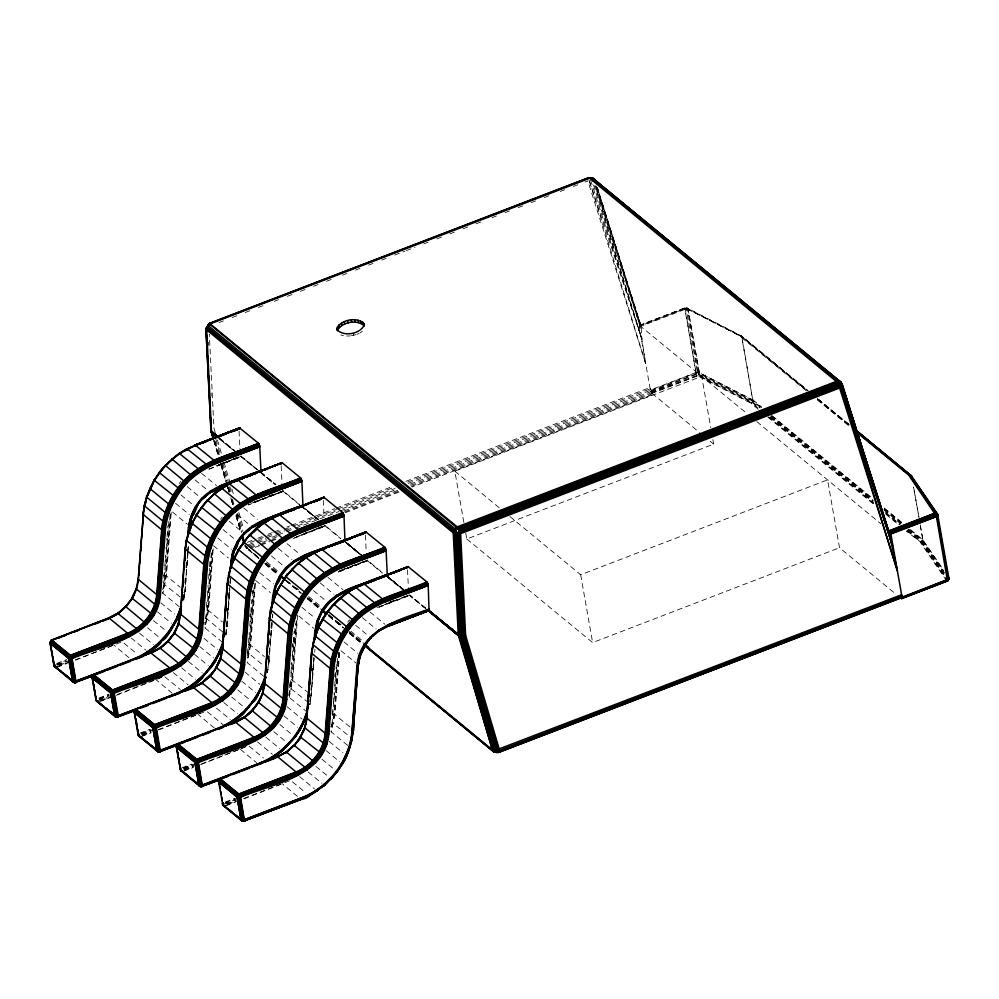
<?xml version="1.0" encoding="UTF-8"?>
<svg xmlns="http://www.w3.org/2000/svg" width="999" height="999" viewBox="0 0 999 999"><rect width="100%" height="100%" fill="white"/><g stroke="black" fill="none" stroke-linecap="round" stroke-linejoin="round"><path stroke-width="0.75" stroke-dasharray="5 3.75" d="M589.148 180.307L641.857 339.123L594.992 185.727L640.846 328.733L596.103 185.976L641.008 326.623L597.365 187.849L641.271 326.548L641.857 339.123L645.704 363.711L587.849 180.869L584.939 181.98M639.148 326.311L639.472 325.337L685.014 307.842L687.986 308.741L699.288 372.377L698.95 374.388L697.539 375.861L651.997 393.356L650.337 389.947L639.148 326.311L684.69 308.816L688.174 309.315L741.845 336.863L806.917 390.422M164.36 572.127L163.149 582.317M164.835 565.946L165.647 555.144M166.121 548.963L166.945 538.149M167.058 536.6L167.869 525.799M168.931 521.266L163.649 583.903L182.417 598.776M170.042 515.247L165.484 575.474L162.4 591.308M170.704 513.911L166.034 575.686L162.55 593.019L181.281 608.391M171.229 512.624L166.433 575.936L162.949 593.306M184.84 582.979L185.427 575.262M186.014 567.544L186.476 561.363M187.575 553.97L185.052 591.583L183.541 592.37M187.687 552.422L188.162 546.241M184.915 591.845L187.962 551.698M188.074 550.149L188.312 547.052M185.052 591.583L188.049 551.148M188.212 549.887L188.399 546.515M206.83 602.16L206.244 609.877L208.541 610.614L222.29 621.927M207.293 595.978L208.117 585.177M208.579 578.995L209.403 568.181M209.515 566.645L210.102 558.916M211.276 552.834L206.955 609.977L204.633 622.852M211.925 552.996L207.592 610.139L204.882 624.537M212.7 550.124L208.142 610.352L204.658 627.697L223.389 643.056M213.224 548.838L208.541 610.614L205.057 627.971M226.486 623.826L226.249 626.91L227.11 625.973L223.439 622.864M227.31 613.011L227.66 608.379M228.471 597.577L229.183 588.311M226.723 626.735L227.185 620.566M227.31 619.018L228.122 608.204M228.247 606.668L229.882 585.039M229.995 583.503L230.344 578.871M227.934 611.8L225.674 634.39M228.047 610.252L229.683 588.636M230.157 582.454L230.382 579.37M227.035 626.51L228.396 608.99M228.571 607.717L229.92 588.911M230.307 583.266L230.856 576.56M249.75 616.72L249.975 613.636M248.476 643.006L249.288 632.192M249.762 626.023L250.699 613.661M250.811 612.112L251.748 599.762M252.223 593.581L252.447 590.496M253.159 590.596L249.063 644.642L247.115 656.093M254.046 587.662L249.713 644.805L247.377 657.767M254.932 583.254L250.25 645.017L247.153 660.913M255.344 583.503L250.662 645.279L247.178 662.637L265.509 677.722M268.481 660.039L269.068 652.322M269.767 643.056L270.354 635.327M270.941 627.609L271.291 622.976M268.369 661.588L271.765 622.802M272.265 617.12L272.502 614.035M268.831 661.4L272.302 619.48M272.427 617.931L272.739 614.31M272.09 623.851L268.481 666.683M272.552 617.682L272.789 614.585M292.207 646.765L292.445 643.668M290.934 673.039L291.758 662.225M292.22 656.056L293.157 643.693M293.281 642.157L294.093 631.343M308.753 702.772L289.985 687.899L295.392 623.713M296.266 620.791L291.82 679.47L288.349 696.74L306.468 711.45M296.815 621.003L292.37 679.695L288.886 697.027M297.69 615.084L292.769 679.944L289.285 697.302M310.951 690.072L311.301 685.439M312.237 673.089L312.587 668.456M311.763 685.264L310.951 696.078L311.8 685.764M312.237 679.083L313.049 668.281M313.174 666.733L313.873 657.467M311.925 684.228L312.862 671.865M312.974 670.329L313.911 657.966M311.263 695.841L314.148 658.241M314.673 652.347L314.91 649.25M334.677 676.798L334.915 673.701M332.929 709.253L332.192 716.72M333.404 703.071L334.215 692.27M334.69 686.088L336.326 664.46M337.5 658.391L332.105 722.564L352.01 738.386M338.624 652.372L333.941 714.148L330.844 729.969M339.161 652.584L334.478 714.36L330.994 731.693L349.725 747.065M339.56 652.834L334.89 714.61L331.393 731.967M806.468 390.959L739.06 335.464L685.014 307.842L695.878 372.452L697.202 375.512L751.023 403.296L752.447 401.823L752.784 399.812L698.089 372.103L650.337 389.947M183.167 599.275L184.141 592.245M183.629 599.163L184.603 592.07M184.565 592.482L183.429 600.586M183.729 600.436L185.002 591.308M225.849 635.102L227.11 625.973M225.974 634.889L227.173 626.248M247.764 648.813L247.178 653.071L249.45 653.958L263.199 665.284M267.982 667.607L268.993 660.364L269.143 661.176M267.208 672.627L269.231 660.639M289.285 687.737L290.472 679.22M309.702 701.872L310.277 697.652M311.101 695.029L309.765 704.595L309.902 703.721M310.065 704.432L311.338 695.304M650.711 391.283L696.253 373.788L684.715 308.341L686.226 309.053L697.352 372.115L698.563 375L752.06 402.422L759.402 408.454M920.241 524.8L922.939 539.885L921.415 542.732L906.305 531.118M761.488 407.555L752.821 400.462L741.92 336.913L740.734 335.389L739.06 335.464L740.908 335.502L808.316 390.996M267.32 672.439L268.019 669.318M330.969 726.86L331.718 724M258.941 558.116L248.114 549.2L248.938 546.116L256.206 543.331M650.986 391.945L696.54 374.438L697.352 372.115L698.95 374.388L752.447 401.823L759.839 407.879M639.173 325.836L686.713 307.804L684.814 308.004L686.226 309.053L686.713 307.804L741.383 335.851L807.579 390.347M686.226 309.053L687.237 307.954L698.089 372.103L752.821 400.462L741.67 336.75L740.734 335.389M268.082 669.555L267.195 670.017M696.59 372.24L650.486 390.609M696.253 373.788L697.352 372.115M179.283 483.429L180.956 481.206M220.567 519.205L222.24 516.982M347.739 622.102L349.413 619.88L349.862 620.329M687.674 308.279L686.975 309.041L687.986 308.741L699.325 373.027M360.102 332.867L362.412 331.231M357.167 334.253L359.128 333.329M162.612 676.635L115.934 695.054M158.054 729.72L200.662 713.149M224.763 726.123L206.431 711.038L158.379 730.069M241.421 748.438L248.189 745.366L263.436 757.966M200.499 764.735L248.539 745.704M208.941 469.13L239.922 457.03L215.772 466.171L238.274 457.292M294.568 537.924L325.562 525.824L340.647 538.261M408.254 595.554L377.385 607.804L408.566 595.879M253.559 502.372L283.204 490.859L299.675 504.532M301.323 534.84L325.324 525.524L313.936 529.782M339.235 571.203L366.133 560.889L339.235 571.216L366.021 560.739L361.738 562.325M384.128 604.732L408.129 595.404L399.588 598.576M219.118 322.552L223.464 320.879M232.18 317.532L239.435 314.735M245.242 312.512L252.497 309.715M258.304 307.492L265.572 304.695M274.275 301.348L278.634 299.675M287.35 296.328L294.605 293.544M300.412 291.308L307.667 288.524M313.474 286.288L320.729 283.504M326.536 281.268L333.803 278.484M342.507 275.137L346.865 273.464M355.569 270.117L359.927 268.444M368.643 265.097L372.989 263.424M381.705 260.077L386.064 258.404M394.767 255.057L404.932 251.149M406.381 250.587L415.097 247.24M423.801 243.893L428.159 242.22M436.875 238.873L444.13 236.089M449.937 233.853L454.295 232.18M462.999 228.833L470.254 226.049M476.061 223.813L483.329 221.029M492.032 217.682L496.391 216.009M505.094 212.662L509.453 210.989M518.169 207.642L525.424 204.857M531.231 202.622L535.589 200.949M544.293 197.602L551.548 194.805M560.264 191.458L564.622 189.785M573.326 186.438L577.684 184.765M208.978 469.168L240.11 457.205M639.273 325.512L685.264 307.842M639.21 326.898L685.476 309.178M283.641 491.333L248.252 504.92L283.454 491.158L250.786 503.533M251.973 540.471L247.615 542.145L247.927 543.444L274.063 533.404M257.792 538.236L262.138 536.563M267.957 534.328L272.315 532.654M273.763 532.092L281.019 529.308M286.838 527.072L289.735 525.961M291.184 525.399L334.752 508.666M336.213 508.104L392.857 486.338M405.919 481.318L649.912 387.562L653.234 394.38L412.15 487.012M275.512 532.842L282.779 530.057M284.228 529.495L291.496 526.71M292.944 526.148L336.513 509.403M337.962 508.853L394.605 487.087M407.679 482.067L650.212 388.873M248.376 544.805L255.632 542.02M257.093 541.458L265.796 538.111M267.257 537.549L274.513 534.765M275.961 534.203L284.678 530.856M286.139 530.294L291.945 528.059M297.752 525.836L336.963 510.764M342.769 508.528L395.055 488.436M408.129 483.416L650.661 390.222M257.655 542.769L266.371 539.423M272.178 537.187L276.536 535.514M277.984 534.952L285.252 532.167M286.701 531.605L293.968 528.821M295.417 528.259L338.986 511.513M340.434 510.964L397.078 489.198M410.152 484.178L651.236 391.546M651.311 392.532L698.563 375L696.54 374.438M249.588 547.302L256.855 544.505M262.662 542.282L267.02 540.609M272.827 538.374L277.185 536.7M343.993 511.026L397.727 490.384M410.789 485.352L651.872 392.719M651.66 393.019L698.089 375.499L751.573 402.934L757.654 407.929M250.274 548.264L258.978 544.917M260.439 544.368L269.156 541.008M270.604 540.459L277.859 537.662M344.667 512L399.862 490.784M411.476 486.326L652.559 393.693M255.294 547.29L259.653 545.616M261.101 545.054L269.817 541.708M271.266 541.146L277.085 538.911M345.342 512.687L399.076 492.032M463.873 522.427L454.832 471.166L701.71 376.311L710.751 427.56M293.207 538.511L325.749 525.998M56.818 663.348L66.796 659.515M55.544 664.547L65.522 660.714M57.193 664.672L67.17 660.839M57.48 665.334L67.457 661.5M59.228 665.371L67.782 662.087M56.718 666.957L68.119 662.574M75.25 659.839L112.313 645.591M57.055 667.307L67.033 663.473M75.587 660.177L122.203 641.695L137.1 653.958M367.869 560.664L336.725 572.627L367.669 560.489L382.754 572.927M465.734 532.979L466.795 538.998L713.673 444.143L712.874 439.622M98.938 698.014L108.916 694.18M99.088 698.663L109.066 694.829M99.313 699.35L109.291 695.516M98.164 700.549L108.142 696.715M99.912 700.586L109.89 696.753M101.686 700.524L110.24 697.24M99.163 701.972L110.564 697.589M116.271 695.391L164.311 676.36L180.357 689.572M139.623 733.229L149.6 729.395M141.196 733.328L151.174 729.495M141.421 734.015L151.398 730.182M141.708 734.665L151.686 730.831M142.033 735.264L150.587 731.967M142.37 735.739L150.924 732.454M141.284 736.638L151.261 732.804M509.965 516.558L580.669 574.762L827.559 479.895L839.522 547.739L896.453 594.605M181.731 767.894L191.708 764.06M183.304 768.006L193.282 764.173M183.541 768.681L193.519 764.847M183.816 769.33L193.794 765.496M184.141 769.929L194.118 766.096M184.478 770.416L193.032 767.12M201.586 763.835L240.072 749.05M183.391 771.303L193.369 767.469M466.795 538.998L592.632 642.594L839.522 547.739M225.275 802.01L235.252 798.176M225.424 802.672L235.402 798.838M224.226 803.895L235.627 799.512M225.936 804.008L235.914 800.174M227.685 804.045L236.239 800.761M226.598 805.082L236.576 801.248M243.706 798.501L280.756 784.265M225.512 805.968L235.489 802.135M244.031 798.85L290.647 780.369L305.544 792.632M325.437 525.686L294.318 537.662M268.868 496.028L273.127 494.405M316.658 528.533L320.916 526.923M389.535 602.185L393.793 600.561M339.273 571.253L367.669 560.489L367.12 559.69M377.123 607.529L408.366 595.691M221.166 463.636L225.437 462.038M231.131 459.915L238.249 457.255M268.968 496.178L273.239 494.58M278.933 492.457L283.204 490.859M303.971 533.503L308.241 531.905M341.808 569.755L346.079 568.169M351.773 566.046L356.044 564.447M389.61 602.297L393.881 600.711M351.448 335.701L356.044 334.603M346.765 336.064L350.262 335.901M639.472 325.337L747.252 413.798M163.411 575.187L166.433 575.936L180.182 587.262M331.868 713.86L334.89 714.61L350.924 727.809M248.351 644.555L250.662 645.279L264.41 656.593M205.07 618.393L207.342 619.293L224.525 633.441M291.171 679.32L307.667 692.207M340.846 334.99L343.544 335.751M258.928 558.578L246.89 548.663L244.867 545.929L248.114 549.2L246.84 546.391M686.151 307.829L741.72 336.338M740.209 335.239L807.741 390.809M739.647 335.264L807.117 390.796M752.871 399.862L761.463 406.905M218.806 438.199L235.052 451.098M240.584 456.056L257.442 469.792L240.559 455.994M218.769 438.074L234.54 451.073L218.893 438.411L233.341 450.349M347.04 543.206L361.213 554.845M403.334 589.51L387.962 576.91L403.421 589.722M818.418 399.263L849.712 425.025M817.557 398.763L849.237 424.687M817.369 398.738L848.675 424.5M817.744 399.35L849.05 425.112M817.944 399.712L849.25 425.474M817.307 399.875L848.601 425.636M772.289 415.834L872.202 498.076M884.24 507.979L902.297 522.839M910.726 529.782L922.889 539.81L943.73 570.279M771.116 415.484L872.227 498.726M884.265 508.628L902.322 523.488M909.54 529.445L922.951 540.521L943.755 570.928M760.139 407.242L752.697 401.148L699.213 373.713L698.089 372.103L698.95 374.388M770.978 416.158L873.288 500.387M884.127 509.303L900.973 523.176M908.203 529.12L922.801 541.171L944.455 572.839M770.679 416.795L872.989 501.023M883.828 509.94L900.673 523.813M907.904 529.757L922.464 541.783L944.13 573.451M770.241 417.37L873.763 502.584M885.801 512.499L900.236 524.388M907.467 530.332L922.002 542.32L947.127 579.058M768.493 416.845L874.425 504.045M885.251 512.962L899.699 524.85M906.917 530.794L921.415 542.732L947.402 580.744M758.253 409.24L751.023 403.296L752.622 401.935L753.034 399.975M767.881 417.17L873.8 504.37M885.838 514.273L897.876 524.188M756.817 421.665L880.943 523.838M651.997 393.356L699.45 432.43M710.114 441.208L713.673 444.143M454.832 471.166L500.374 508.666M219.705 438.374L234.84 450.661M259.977 471.84L275.886 484.677L261.75 472.814M317.894 519.03L304.92 508.541L318.007 519.405M347.14 543.106L361.176 554.657M403.284 589.323L388.087 576.81L403.371 589.485M260.364 471.953L275.886 484.74M360.115 554.07L344.593 541.296L360.115 554.02M257.567 469.867L240.946 455.969M259.852 471.753L275.312 484.478M301.973 506.418L318.481 519.955M344.081 541.083L360.726 554.795L344.205 541.183M386.463 575.923L402.847 589.46L386.313 575.849M426.011 608.541L409.553 594.867M240.559 456.293L256.206 469.18M261.014 473.139L274.263 484.04M282.68 490.971L299.538 504.845M300.736 505.844L317.582 519.705M324.812 525.649L340.459 538.536M346.478 543.493L359.715 554.383M366.933 560.327L382.58 573.214M387.4 577.172L401.835 589.06M409.053 595.004L424.7 607.892M201.623 473.376L216.521 485.639M243.744 508.041L257.492 519.368M287 543.656L299.6 554.033M327.972 577.385L342.869 589.635M370.08 612.05L384.977 624.313M195.055 479.932L207.655 490.309M237.175 514.597L249.775 524.975M278.134 548.326L291.883 559.64M320.254 582.991L334.003 594.305M362.362 617.657L376.111 628.983M187.225 486.65L199.825 497.027M229.333 521.316L241.945 531.693M271.453 555.981L285.202 567.307M313.561 590.659L326.161 601.023M355.681 625.324L368.281 635.701M266.583 561.838L279.82 572.739M308.716 596.515L321.953 607.417M350.836 631.193L364.073 642.095M266.346 563.161L278.384 573.076M296.441 587.936L298.851 589.922M308.479 597.839L320.504 607.754M328.933 614.685L336.151 620.629M337.362 621.628L340.971 624.6M349.4 631.53L363.836 643.418M257.392 556.443L245.354 546.54L257.979 557.667M265.809 563.386L279.046 574.275M286.276 580.219L298.314 590.134M307.942 598.064L321.178 608.953M328.396 614.897L335.614 620.841M336.825 621.84L342.844 626.798M350.062 632.742L362.1 642.644M264.96 563.061L278.197 573.963M286.626 580.894L301.061 592.794M307.08 597.739L321.528 609.627M328.746 615.571L343.194 627.472M349.213 632.417L362.45 643.319M265.197 563.611L278.434 574.5M285.664 580.456L301.311 593.331M307.33 598.289L320.567 609.178M328.996 616.121L343.431 628.009M349.45 632.966L362.687 643.856M264.947 563.523L278.184 574.425M285.402 580.369L301.049 593.256M307.068 598.201L320.304 609.103M328.733 616.033L343.181 627.934M349.188 632.879L362.437 643.781M180.969 494.942L193.569 505.319M223.077 529.62L235.689 539.984M265.197 564.285L277.797 574.662M307.305 598.95L319.917 609.328M349.425 633.616L362.025 643.993M175.574 503.309L189.323 514.622M217.695 537.974L231.443 549.288M259.802 572.639L273.551 583.953M301.923 607.305L314.523 617.682M344.031 641.97L357.779 653.296M172.49 512.025L187.387 524.288M213.461 545.741L228.359 558.004M255.569 580.419L270.467 592.669M298.838 616.021L313.723 628.284M340.946 650.686L355.844 662.949M160.764 602.759L174.513 614.073M204.021 638.361L217.77 649.687M244.992 672.09L259.89 684.352M287.113 706.755L301.998 719.018M329.22 741.42L342.969 752.746M157.605 611.9L171.353 623.226M199.725 646.565L213.474 657.891M241.833 681.243L255.582 692.557M283.953 715.908L297.702 727.222M326.061 750.574L339.81 761.887M153.546 620.591L166.146 630.968M194.505 654.32L208.254 665.634M237.762 689.934L250.374 700.299M279.882 724.6L292.482 734.977M321.99 759.265L334.603 769.642M147.515 627.759L160.115 638.136M188.474 661.475L202.223 672.802M231.743 697.09L244.343 707.467M273.851 731.755L286.451 742.132M315.959 766.42L328.571 776.797M139.623 633.266L153.371 644.58M181.743 667.931L195.492 679.245M223.851 702.597L237.6 713.91M265.971 737.262L279.72 748.576M308.079 771.927L321.828 783.253M131.144 637.936L146.041 650.199M173.264 672.614L188.149 684.864M216.521 708.216L230.27 719.542M257.48 741.945L272.377 754.208M299.6 776.61L314.498 788.873M128.958 657.654L113.736 645.054M172.228 693.269L155.507 679.233M214.335 727.934L197.964 714.385M240.409 749.4L256.443 762.599M297.415 796.328L282.193 783.716M387.974 576.91L403.409 589.66M302.197 506.568L318.431 519.855M219.842 438.711L234.103 450.487M347.153 543.131L361.251 554.82M425.312 608.054L409.977 595.329L425.337 608.116M946.74 581.006L920.753 543.006L922.339 541.645L922.751 539.685L922.951 540.521L920.379 526.173M244.992 544.405L248.114 549.2M244.755 545.204L246.89 548.663M741.483 336.176L741.758 336.8M590.534 179.92L641.857 339.123L592.37 181.219M596.128 185.964L640.908 326.985M597.365 187.849L641.158 326.498M589.61 181.793L645.704 363.711M215.247 432.567L213.936 428.121L209.328 334.153M217.432 439.972L221.815 454.782M224.001 462.187L229.683 481.431M231.868 488.836L234.066 496.241M238.873 512.524L243.681 528.821M215.859 439.173L220.667 455.457M222.852 462.862L228.109 480.631M229.857 486.55L232.043 493.956M237.725 513.211L242.982 530.981M215.397 441.421L219.768 456.231M221.953 463.636L227.21 481.406M228.958 487.325L230.27 491.77M232.455 499.175L234.203 505.094M236.825 513.973L242.083 531.743M214.373 440.759L218.744 455.556M220.929 462.962L226.186 480.731M227.934 486.663L229.683 492.582M231.868 499.987L233.616 505.906M236.239 514.797L241.496 532.554M214.298 441.408L218.669 456.218M220.854 463.611L226.111 481.381M227.859 487.312L229.171 491.745M231.356 499.15L233.104 505.082M236.164 515.447L240.984 531.73M213.699 440.072L218.506 456.356M221.129 465.247L225.936 481.53M227.685 487.45L229.008 491.895M230.757 497.814L232.942 505.219M236.001 515.584L240.809 531.88M213.811 440.796L218.631 457.08M220.816 464.485L226.061 482.255M226.498 483.741L229.121 492.619M231.318 500.024L233.067 505.956M236.126 516.321L240.934 532.604M913.623 487.262L918.968 517.357L913.486 487.137M580.669 574.762L592.632 642.594M353.396 332.904L353.808 335.289M922.826 539.747L922.951 540.521M752.784 399.812L752.821 400.462M407.505 569.767L408.366 587.412M365.384 535.102L366.183 551.273M323.276 500.424L324.063 516.608M281.156 465.759L282.03 483.404M239.048 431.093L239.91 448.738M208.516 342.257L208.666 345.342M211.014 393.094L211.164 396.178M238.062 456.98L233.816 458.603L238.112 457.043M239.797 456.893L215.722 466.121L239.81 456.918M283.329 491.021L253.596 502.41L283.341 491.033"/><path stroke-width="1.5" d="M138.749 631.668L136.463 628.583L117.657 613.261L108.704 617.981L51.498 640.047L71.578 656.58L71.578 658.778L72.09 657.916C103.222 644.143 155.582 638.423 159.753 595.367L164.673 530.506C166.171 512.737 174.326 495.941 186.376 482.929C205.344 461.838 234.877 457.155 259.765 446.491C232.467 458.104 199.325 464.41 181.044 490.259C172.352 501.96 166.583 515.884 165.347 530.457L160.427 595.317C156.281 638.711 103.721 644.842 72.24 658.578L68.581 658.491L50.25 643.393L51.498 640.047L71.254 655.993L75.537 681.231C77.597 683.503 72.353 682.866 72.54 680.943L68.581 658.491L69.431 655.956L127.597 633.254C143.357 626.798 155.032 611.613 156.731 594.605L161.651 529.745C163.199 511.451 171.603 494.168 184.003 480.769C203.297 459.365 233.204 454.32 258.429 443.231L259.765 446.491L260.939 470.841C229.221 481.618 188.062 492.544 188.586 533.566M180.856 666.333L178.571 663.249L159.965 647.964L151.074 652.647L93.619 674.725L113.699 691.258L113.686 693.443L114.211 692.582C145.33 678.808 197.69 673.089 201.873 630.032L206.781 565.172C208.292 547.402 216.446 530.606 228.496 517.594C247.452 496.503 276.998 491.82 301.885 481.156C274.575 492.769 241.446 499.075 223.152 524.925C214.473 536.625 208.704 550.549 207.467 565.122L202.547 629.982C198.401 673.376 145.842 679.507 114.361 693.244L110.689 693.156L92.358 678.059L93.619 674.725L113.374 690.659L117.645 715.896C119.718 718.169 114.473 717.532 114.648 715.609L110.689 693.156L111.538 690.621L169.718 667.919C185.464 661.463 197.14 646.278 198.851 629.283L203.759 564.41C205.307 546.116 213.711 528.833 226.124 515.434C245.404 494.03 275.312 488.986 300.537 477.897L301.885 481.156L302.972 505.993M213.486 705.993L211.825 702.597L193.194 687.312L135.727 709.39L155.807 725.923L155.794 728.109L156.319 727.26C187.437 713.473 239.81 707.754 243.981 664.697L248.901 599.837C250.399 582.067 258.554 565.272 270.604 552.26C289.573 531.168 319.106 526.485 343.993 515.821C316.695 527.435 283.554 533.741 265.272 559.59C256.581 571.291 250.811 585.214 249.575 599.787L244.655 664.647C240.509 708.041 187.949 714.173 156.468 727.909L152.797 727.821L134.465 712.737L135.727 709.39L155.482 725.324L159.753 750.561C161.826 752.834 156.581 752.21 156.756 750.274L152.797 727.821L153.646 725.286L211.825 702.597C227.585 696.128 239.261 680.943 240.959 663.948L245.879 599.088C247.427 580.794 255.831 563.498 268.232 550.099C287.525 528.696 317.432 523.651 342.645 512.562L343.993 515.821L344.967 540.971M255.594 740.671L253.933 737.262L235.302 721.99L177.834 744.055L197.927 760.589L197.914 762.786L198.426 761.925C229.558 748.151 281.918 742.419 286.089 699.362L291.009 634.502C292.507 616.733 300.674 599.949 312.724 586.925C331.68 565.834 361.213 561.163 386.101 550.486C358.803 562.1 325.674 568.406 307.38 594.255C298.701 605.956 292.932 619.892 291.683 634.452L286.775 699.312C282.63 742.707 230.07 748.838 198.589 762.574L194.917 762.487L176.586 747.402L177.834 744.055L197.602 760.002L201.873 785.239C203.946 787.499 198.701 786.875 198.876 784.939L194.917 762.487L195.767 759.952L253.933 737.262C269.693 730.806 281.368 715.621 283.079 698.613L287.987 633.753C289.535 615.459 297.939 598.164 310.352 584.765C329.633 563.361 359.54 558.316 384.765 547.227L386.101 550.486L387.275 574.837C364.997 585.302 335.527 588.236 321.903 611.45C317.07 619.88 315.122 629.47 314.81 639.11M307.192 770.341L304.92 767.257L286.301 751.972L277.41 756.655L219.955 778.721L240.035 795.254L240.022 797.452L240.547 796.59C271.666 782.816 324.038 777.085 328.209 734.028L333.117 669.168C334.628 651.398 342.782 634.615 354.832 621.603C373.801 600.511 403.334 595.829 428.221 585.164C400.911 596.765 367.782 603.071 349.488 628.933C340.809 640.621 335.04 654.557 333.803 669.13L328.883 733.99C324.737 777.372 272.178 783.503 240.697 797.239L237.025 797.152L218.694 782.067L219.955 778.721L239.71 794.667L243.981 819.904C246.054 822.165 240.809 821.54 240.984 819.605L237.025 797.152L237.874 794.617L296.054 771.927C311.813 765.471 323.489 750.286 325.187 733.278L330.107 668.418C331.656 650.124 340.047 632.829 352.46 619.43C371.753 598.039 401.66 592.981 426.873 581.905L428.221 585.164L429.033 610.514L387.262 626.198L380.931 629.532M281.094 464.285L281.181 463.249L236.938 480.182L236.975 481.243M50.25 643.393L51.498 640.047L49.95 642.757L53.971 665.546L73.476 681.318L76.199 681.018L133.217 659.115C156.518 649.874 175.012 629.158 181.294 604.882M71.304 679.72L74.738 682.554L76.136 682.417L71.866 657.242C102.66 643.431 154.833 638.074 159.041 595.342L163.948 530.469C165.472 512.537 173.714 495.579 185.876 482.442C205.007 461.326 234.615 456.306 259.465 445.054C231.468 456.156 197.914 462.712 179.383 489.035C170.454 501.061 164.523 515.397 163.249 530.382L158.329 595.242C154.108 637.712 102.085 642.732 71.578 656.58L69.431 655.956L51.099 640.859L50.662 641.433L50.075 642.407L54.396 666.433L60.989 671.241M93.294 681.206L92.495 676.71L93.619 674.725L92.058 677.422L96.079 700.224L115.597 715.996L118.319 715.696L175.337 693.781C198.626 684.54 217.12 663.823 223.401 639.547M108.379 618.955L109.266 618.169L127.597 633.254L129.258 636.663M136.888 709.627L116.858 717.22L118.382 716.271L113.986 691.907C144.768 678.096 196.953 672.739 201.149 630.007L206.069 565.147C207.58 547.202 215.821 530.244 227.984 517.107C247.115 495.991 276.723 490.971 301.573 479.72C273.576 490.821 240.022 497.377 221.503 523.701C212.575 535.726 206.631 550.062 205.357 565.047L200.449 629.907C196.216 672.377 144.206 677.397 113.699 691.258L111.538 690.621L93.207 675.524L92.195 677.072L96.316 700.511L98.526 702.135M135.664 710.776L135.727 709.39L134.178 712.1L138.187 734.889L157.705 750.661L160.427 750.361L217.445 728.446C240.309 719.392 258.504 699.275 265.147 675.611M175.374 694.842L175.337 693.781M177.248 749.038L176.723 746.053L177.834 744.055L176.286 746.765L180.307 769.555L199.812 785.326L202.547 785.027L259.553 763.124C283.778 753.533 302.672 731.53 308.366 706.106M194.793 445.991L195.117 445.017L239.598 427.947L258.429 443.231M208.816 325.287L209.465 323.339L588.361 177.747L592.282 177.884L841.17 382.392L888.523 530.556L897.389 570.891L839.235 386.75L836.887 381.93L589.485 178.122L587.974 178.084L592.282 177.884L841.17 382.392L888.523 530.556M195.354 781.842L201.086 786.55L202.472 786.413L198.202 761.238C228.996 747.427 281.169 742.082 285.377 699.337L290.297 634.477C291.808 616.533 300.05 599.587 312.212 586.438C331.343 565.322 360.951 560.314 385.801 549.05C357.804 560.152 324.25 566.72 305.731 593.031C296.803 605.069 290.859 619.392 289.585 634.377L284.665 699.238C280.444 741.708 228.434 746.74 197.927 760.589L195.767 759.952L177.435 744.867L176.586 747.402M217.545 488.186C198.963 495.804 219.718 491.683 219.63 486.151L260.939 470.279M217.495 729.507L217.445 728.446M218.694 782.067L219.955 778.721L218.406 781.43M265.085 735.664L262.799 732.592L244.468 717.494C243.406 716.133 226.761 727.06 238.724 720.853M235.177 814.622L243.194 821.228L244.593 821.078L240.322 795.916C271.116 782.092 323.289 776.747 327.485 734.003L332.405 669.143C333.928 651.211 342.158 634.253 354.333 621.116C373.451 599.987 403.072 594.979 427.922 583.716C399.912 594.817 366.358 601.386 347.839 627.697C338.911 639.735 332.979 654.058 331.705 669.043L326.785 733.915C322.552 776.373 270.542 781.405 240.035 795.254L237.874 794.617L219.543 779.532L218.806 780.743L220.155 788.199M229.87 571.44L232.642 551.835L237.188 541.883L238.262 542.307L244.231 533.578L252.06 526.86L261.488 522.377L261.75 520.829L303.059 504.945M276.835 757.617L277.722 756.83L296.054 771.927L297.714 775.336M303.047 556.855L310.14 554.158L303.346 557.042L303.858 555.494L345.167 539.622M301.71 798.838L243.194 821.228L301.411 799.35L301.673 797.789C328.971 787.025 349.463 760.376 351.998 731.031L356.918 666.171C359.74 628.87 400.661 619.305 429.395 608.953M321.141 549.987L325.424 548.301L321.141 549.987L321.453 549.013L365.934 531.943L384.765 547.227M315.047 638.061L313.936 642.27L314.797 631.505L316.87 621.166L321.416 611.213L322.49 611.638L328.871 603.171L336.775 596.428L345.716 591.72L345.966 590.159L387.275 574.288M213.374 439.31L210.914 430.244L205.919 328.571L209.465 323.339L457.992 527.522L460.639 533.641L465.621 635.314L458.241 634.752L428.896 610.601L387.837 626.385L388.087 624.825L429.383 609.515L388.149 625.411L378.833 630.319L370.567 637.587L378.971 630.981L378.596 629.82M364.835 645.766L493.618 751.772L498.289 752.434L901.086 597.877L901.735 595.916L901.597 594.755L495.229 750.399L492.082 749.65L364.51 644.63M856.942 430.969L911.1 475.561L937.611 514.235L937.836 515.559L936.75 513.349L948.463 579.782C949.699 575.436 948.675 581.68 946.74 581.006L901.198 598.513L901.96 598.526L902.022 597.14L890.896 534.09L889.235 530.681L934.789 513.174C937.025 512.112 939.372 515.959 936.438 516.583L890.896 534.09M901.51 598.688L947.502 581.031L936.288 515.934L908.79 475.174L857.03 432.567M160.427 595.317L156.731 594.605L138.162 579.245L143.481 513.623M138.799 575.387L139.385 567.669M139.735 563.036L140.322 555.319M140.672 550.686L141.371 541.421M141.721 536.788L142.308 529.058M142.77 522.889L143.357 515.159M141.134 550.499L141.371 547.415M181.144 612.974L181.381 609.877M182.08 600.611L182.317 597.527M183.129 586.713L183.366 583.628M185.127 560.464L185.352 557.38M187.762 536.763C187.874 522.777 192.033 508.703 201.773 498.339C217.47 482.28 241.358 479.982 260.939 470.841M189.061 533.391C188.599 520.379 195.554 507.729 201.773 498.339M189.598 530.069L191.621 516.508M228.172 582.779L227.26 583.441L222.34 648.301L220.379 658.054L216.096 667.444L238.037 684.939M244.655 664.647L240.959 663.948L222.39 648.576L227.385 583.179M222.627 648.851L227.547 583.99L230.831 566.021L249.363 581.718L252.922 583.104M224.076 636.825L224.313 633.741M226.061 610.576L226.298 607.479M230.694 568.231C230.182 527.21 271.328 516.283 303.047 505.506C280.469 515.559 250.824 518.431 237.188 541.883M231.169 568.056L233.729 551.173L231.718 564.735M286.775 699.312L283.079 698.613L264.51 683.254L269.505 617.844L270.279 617.444L270.055 620.529M264.747 683.528L269.655 618.656L272.952 600.686L291.471 616.395L295.042 617.769M265.247 677.846C265.135 696.852 253.384 715.072 235.602 722.165L159.753 750.561L160.364 751.748L158.966 751.885L160.177 751.922M265.597 673.214L266.184 665.496M266.658 659.315L267.245 651.598M267.595 646.965L268.182 639.235M268.531 634.602L269.231 625.337M269.58 620.704L269.817 617.619M268.993 634.427L269.231 631.343M271.865 607.654C271.965 593.169 275.799 578.409 286.001 567.669C301.698 551.61 325.587 549.313 345.154 540.172C322.889 550.636 293.419 553.571 279.782 576.773C274.962 585.214 273.014 594.805 272.69 604.445M273.514 599.637L273.901 595.504M273.826 599.4L275.849 585.839L273.751 596.54L272.69 596.84M328.883 733.99L325.187 733.278L306.618 717.919L311.488 652.772L315.06 635.352L316.346 635.314M312.4 652.11L311.613 652.509L306.705 717.382L304.67 727.597L323.251 742.944L326.81 744.317M311.925 652.285L306.855 718.194L304.92 727.846L300.674 737.15L322.265 754.27M309.003 696.89L309.24 693.806M309.94 684.54L310.177 681.455M310.989 670.641L311.226 667.557M315.509 635.839C315.359 602.634 346.778 587.862 374.413 580.257M315.821 635.614L316.258 630.444M353.796 721.977L353.509 730.257L351.998 731.031M354.158 717.344L354.857 708.079M355.095 704.994L355.906 694.18M356.144 691.096L356.843 681.83M357.192 677.197L357.779 669.467M353.371 730.519L358.129 664.834M181.044 490.259L159.278 472.502L165.272 465.372L186.838 483.379M145.729 653.658C151.111 650.674 161.838 644.917 162.063 639.447M228.946 518.044L207.38 500.037L201.498 507.28L223.152 524.925M185.752 690.109C190.946 685.951 203.821 680.294 204.171 674.113M228.659 723.776C234.203 720.142 245.866 714.809 246.278 708.778M281.918 749.65L282.442 750.736L295.155 737.187L300.337 729.482L303.571 722.277M344.48 636.375L322.889 619.255C328.009 608.965 338.087 598.076 348.201 592.27L366.533 607.355L368.818 610.439M112.375 616.845L117.707 614.035L125.562 606.48L147.128 624.475M168.431 642.02L167.67 641.146L189.236 659.153M190.534 517.17C196.478 514.985 195.966 502.46 202.535 499.163L210.502 492.045L219.68 487.212L242.395 478.446M244.643 533.878L243.881 533.004M244.043 718.044L252.285 710.976L258.217 702.11L259.34 702.472M279.308 576.548L280.369 576.972L286.75 568.506L286.001 567.669M300.674 737.15C302.247 739.66 271.266 765.621 294.156 745.242C300.175 738.411 307.267 724.774 306.618 717.919M370.979 637.874L370.217 637.012M51.686 639.884L51.099 640.859M143.082 514.385L144.356 505.257L143.082 514.385L161.651 529.745L165.347 530.457M207.467 565.122L203.759 564.41L185.19 549.05L186.338 540.134L187.225 539.672M185.19 549.05L186.463 539.922M249.575 599.787L245.879 599.088L227.547 583.99C226.723 582.692 229.72 568.818 228.946 577.147M291.683 634.452L287.987 633.753L269.418 618.381L270.567 609.465L271.453 609.003M269.418 618.381L270.692 609.265M270.866 613.224L271.253 610.414M311.775 653.334L313.112 643.768L311.775 653.334L330.107 668.418L333.803 669.13M350.836 739.385L351.885 739.26L353.059 730.744L357.979 665.883L360.077 655.182L363.711 647.202M351.885 739.26L353.459 729.969M141.034 655.569C140.434 659.14 157.73 647.564 155.582 645.641M187.05 450.124L187.025 448.688L205.881 463.986L207.854 467.257M249.975 501.923L248.002 498.663L229.008 483.504L282.08 462.712L300.537 477.897M342.645 512.562L323.826 497.277C307.942 505.844 285.165 508.466 271.129 518.918M309.69 795.216C288.873 801.71 310.464 799.699 309.49 794.23M348.926 591.645C366.446 579.457 388.761 575.649 408.054 566.608L426.873 581.905M238.986 429.046L239.373 428.034L194.93 445.179L239.835 427.984M365.322 533.041L365.709 532.03M407.442 567.719L408.054 566.608L363.386 583.853L408.416 566.72L355.294 587.812M158.354 605.656L154.795 604.27L136.226 588.923L138.162 579.245M188.461 527.497L189.972 526.723L191.858 516.758M178.334 623.601L180.357 613.374L178.334 623.601L196.903 638.935L200.474 640.322M230.569 562.175L232.08 561.388L233.978 551.423M242.582 674.987L239.023 673.601L220.454 658.266L222.477 648.039L223.252 647.639M222.789 647.814C221.303 665.197 209.628 680.931 193.494 687.499L117.645 715.896L118.357 716.745M284.703 709.652L281.131 708.279L262.562 692.931L264.448 682.966L265.372 682.305L264.785 685.202M262.562 692.931L264.585 682.704M316.296 628.796L317.957 620.516L321.603 612.537M314.797 631.505C317.045 631.68 320.954 619.093 316.87 621.166M356.918 666.171L358.291 665.646L360.077 655.182M358.291 665.646C359.578 655.307 364.011 645.616 370.979 637.837M901.735 595.916L499.438 750.499L497.989 749.874L464.31 635.851L459.278 533.903L460.339 532.342L839.235 386.75L840.671 387.35L892.432 545.491L842.145 385.739L839.01 380.994L837.637 380.906L590.909 177.797L588.873 177.76L209.078 323.676L208.067 325.524L454.795 528.633L456.431 533.941L461.55 636.388L495.229 750.399L494.842 752.309L499.175 752.11L499.313 749.337L465.621 635.314L461.55 636.388L458.404 635.626L428.321 610.864M96.503 701.098L115.659 717.02L116.234 716.058L112.275 693.606L111.101 691.196L92.77 676.098L92.358 678.059M136.476 709.402L134.89 710.764L134.465 712.737L138.624 735.764L152.098 746.228M593.169 179.77L593.493 178.396L601.061 185.427M890.246 532.092L935.788 514.597L936.138 513.124L910.064 475.037L857.092 431.431M948.788 579.17L949.05 578.234M166.508 522.102L162.849 521.066L144.281 505.706L146.616 496.678L147.328 496.578M144.655 505.107L146.89 496.59L154.158 480.157L176.036 497.702M145.117 505.007L146.229 500.799M208.616 556.78L204.97 555.731L186.401 540.372L188.724 531.356L189.448 531.243M186.638 540.646C190.434 522.514 200.599 506.006 214.535 493.893L235.427 511.85M181.493 606.306L176.998 617.232M250.737 591.445L247.078 590.397L228.509 575.049L230.831 566.021M228.746 575.312C233.803 551.173 250.087 529.87 271.778 518.231L290.11 533.329L292.083 536.588M292.844 626.111L289.198 625.062L270.629 609.715L272.952 600.686M270.866 609.977C274.026 594.904 281.593 580.956 292.02 569.68C311.288 548.314 341.146 543.219 366.308 532.055C351.361 538.748 325.824 545.829 313.886 552.897L332.217 567.994L334.203 571.253M334.952 660.776L331.306 659.727L312.737 644.38L315.022 635.714L319.006 626.985M312.974 644.642L318.606 626.922M352.01 738.386C349.975 743.418 349.812 753.271 345.454 755.906M348.651 747.714L349.925 747.677L352.247 738.648L346.378 756.106M595.042 180.469L594.442 179.283M456.431 533.941L453.908 529.945L207.168 326.835L205.919 328.571L206.506 329.77L453.234 532.879L456.431 533.941L460.639 533.641L839.535 388.049L842.145 385.739L840.221 381.506L842.257 384.19L892.432 545.491L841.558 386.563L838.211 384.078L837.637 380.906L457.317 526.823L453.908 529.945L459.203 636.076L492.682 750.861L493.618 751.772L495.229 750.399M842.145 385.739L840.221 381.506M217.695 437.475L211.189 431.918L210.577 417.295M54.82 665.484L55.782 667.444L74.113 682.542L74.825 681.355L70.867 658.903L71.578 656.58M116.933 716.021L118.257 717.082L116.221 717.207L116.933 716.021L112.974 693.568L113.699 691.258M139.048 734.814L140.01 736.787L158.341 751.872L159.053 750.686L155.095 728.234L155.807 725.923C186.313 712.075 238.324 707.042 242.557 664.572L247.477 599.712C249.001 581.63 257.305 564.535 269.58 551.286C288.761 530.057 318.494 525.024 343.481 513.823C315.334 524.887 281.668 531.518 263.074 557.942C254.083 570.054 248.114 584.465 246.828 599.55L241.908 664.41C240.185 681.58 228.409 696.902 212.5 703.421L155.482 725.324L154.196 724.824L212.163 702.934C227.959 696.465 239.66 681.243 241.371 664.198L246.278 599.338C247.827 581.068 256.219 563.798 268.606 550.412C287.887 529.045 317.769 523.988 342.957 512.887L298.239 529.632L279.158 514.522L321.865 498.464L290.447 510.826L294.705 509.315M176.423 746.403L180.732 770.441L200.449 786.538L201.161 785.351L197.203 762.899L197.927 760.589M218.531 781.068L222.852 805.107L242.57 821.203L243.269 820.029L239.31 797.577L240.035 795.254M193.194 687.312C195.941 687.262 206.593 679.395 210.19 676.111L231.343 693.818M53.971 665.546L53.022 657.017M96.079 700.224L95.929 696.166M138.187 734.889L138.262 734.19L139.435 736.6M336.938 328.259C341.283 319.468 356.868 316.695 363.886 323.576L364.31 325.961C357.28 319.081 341.695 321.853 337.35 330.644L336.938 328.259L337.212 329.957C344.243 336.838 359.827 334.066 364.173 325.274L363.886 323.576M180.307 769.555L180.382 768.855L181.556 771.265M301.673 797.789L243.269 820.029L240.984 819.605L222.652 804.52L223.264 802.834M587.974 178.084L590.909 177.797L208.866 324.338L206.031 329.195L211.014 430.869L213.424 438.449M51.374 640.859L50.849 641.72L51.498 640.047M168.694 513.773L165.135 512.387L146.566 497.052L150.15 488.249M147.864 495.204L153.346 483.004M93.481 675.524L92.957 676.385L93.619 674.725M210.814 548.439L207.255 547.052L188.674 531.718L192.67 522.976M192.27 522.914L186.763 539.772L185.427 549.325L180.519 614.185C178.796 631.505 166.708 646.915 150.524 653.146M189.985 529.87L191.059 527.11M135.727 709.39L134.615 711.375M181.031 610.264C163.549 649.637 158.441 640.347 165.422 636.438M230.794 566.383L234.128 557.604L235.314 557.792M231.668 564.535L238.599 549.537L239.448 549.912M232.63 563.161L234.253 559.028M177.71 744.867L177.185 745.716L177.834 744.055M214.972 659.777L215.821 660.152L220.042 652.11L223.301 643.756L215.459 660.014L204.533 674.487L190.871 686.213L175.399 694.367M220.067 651.573L221.728 647.315M219.118 651.897L220.304 652.085L223.039 645.079M272.902 601.048L276.236 592.27L277.422 592.457M273.776 599.213C269.78 600.761 300.924 552.772 280.769 584.59L302.372 601.71M273.676 600.586L276.361 593.693M219.817 779.532L219.305 780.394L219.955 778.721M261.226 686.563C273.039 662.674 259.84 690.734 257.567 694.68C248.289 709.989 234.228 722.452 217.507 729.033M258.591 693.069L263.836 681.98M262.15 686.775L265.147 679.745M337.15 652.434L333.591 651.061L315.259 635.963C322.115 615.459 336.938 597.802 356.006 587.574L374.338 602.659L376.311 605.918M315.784 635.252L317.395 631.118M305.956 716.645L304.62 721.328L303.334 721.228M306.98 714.485L300.05 729.482L299.2 729.12M304.533 721.428L307.267 714.41M346.641 756.093L349.725 747.065L346.728 755.993L342.382 764.198L341.308 763.785M323.289 497.914L323.826 497.277L279.158 514.522L324.063 497.315M50.849 641.72L51.386 640.384L109.266 618.169M92.957 676.385L93.506 675.049M135.614 709.715L135.077 711.051L135.589 710.189M177.185 745.716L177.735 744.392M219.305 780.394L219.842 779.058M902.06 598.201L947.601 580.694L948.963 578.608L937.611 514.235M211.176 429.62L211.551 432.03L217.545 436.963M153.821 615.596L131.868 598.101L136.226 588.923M131.968 598.251L136.551 588.473M130.881 600.424L134.44 594.055M192.22 515.184L195.866 507.205L202.123 498.913L206.593 495.079M191.82 517.12L195.866 507.205M195.929 650.274L174.076 632.916L179.108 623.126L177.822 625.923M174.076 632.916L178.671 623.139M168.881 640.546L174.638 632.916L176.548 628.721M234.34 549.85C241.234 531.143 237.912 550.686 232.642 551.835M233.641 551.885L238.224 542.107M216.196 667.582C223.064 650.923 222.814 657.804 216.096 667.444M220.779 657.817L216.383 667.432L207.817 678.321M276.448 584.515L280.095 576.548M275.761 586.55C283.791 566.495 281.368 582.055 274.762 586.5M280.157 719.605L258.304 702.247L263.324 692.469M262.887 692.482L258.504 702.11L252.023 710.689M258.866 702.247L261.413 696.653M318.157 621.128L322.202 611.213M300.424 736.925L305.007 727.147M303.534 731.33L305.444 727.135M358.991 655.844C363.499 651.785 365.122 642.107 370.854 637.674M359.977 655.881L364.323 645.878L369.68 638.773M51.436 648.039L50.662 641.433L68.993 656.518L70.167 658.928L74.126 681.38L73.539 682.354L54.396 666.433M206.031 329.195L207.168 326.835M947.302 581.206L948.663 578.995L947.601 580.694M185.14 548.776L180.282 613.91L198.851 629.283L202.547 629.982M171.89 505.594L168.456 503.871L149.887 488.548L154.158 480.157M214.011 540.259L210.577 538.548L191.995 523.214L196.853 515.009M191.995 523.214L196.491 514.872M172.864 625.112C175.886 623.763 181.531 611.475 180.195 609.053M173.714 625.486L177.959 616.907L168.282 632.866L162.425 639.822L150.774 650.212M256.119 574.924L252.685 573.214L234.116 557.879L238.599 549.537M234.79 557.654L238.274 551.011M208.541 669.904L217.919 655.669M298.226 609.59L294.805 607.879L276.224 592.544L280.719 584.203M276.224 592.544L285.826 576.61M257.093 694.455L257.929 694.817L262.175 686.238M257.929 694.817L262.425 686.475M340.347 644.255L336.913 642.544L318.331 627.21L322.602 618.831L327.759 611.163L349.488 628.933M318.331 627.21L322.827 618.881M319.705 625.661L323.189 619.018M299.688 729.345L303.858 721.378L306.531 713.049M300.05 729.482L304.545 721.141M341.795 764.01L349.2 747.776L351.423 739.347L357.505 666.058L359.553 655.893L364.011 646.116L370.592 637.387M336.888 771.528C318.144 795.666 349.313 757.354 345.691 756.942M342.158 764.148L346.653 755.818M172.203 459.602L171.978 458.966L193.319 477.172M208.866 499.488L214.086 493.631L229.146 483.354M250.25 535.576L256.368 528.359L277.535 546.515M321.678 787.012L324.563 785.401L324.026 784.315M947.502 581.031L948.663 578.995M50 643.094L68.544 657.841L72.727 681.53M73.064 682.005L68.694 657.167L50.362 642.082M92.12 677.772L110.664 692.507L114.835 716.196M115.185 716.67L110.802 691.832L92.47 676.748M134.303 711.738L134.89 710.764L153.222 725.861L154.383 728.271L158.354 750.724L157.767 751.685L138.624 735.764M134.228 712.437L152.772 727.172L156.955 750.861M157.293 751.348L152.922 726.498L134.59 711.413M176.348 747.102L194.892 761.837L199.063 785.526M199.413 786.013L195.03 761.163L176.698 746.078M218.456 781.767L237 796.503L241.184 820.191M241.521 820.679L237.138 795.841L218.806 780.743M94.056 674.562L93.207 675.524M136.176 709.228L192.932 687.312M178.284 743.893L177.435 744.867M220.404 778.558L219.543 779.532M222.802 803.171L224.238 806.118L225.175 805.631M207.767 326.848L206.818 327.36L209.078 323.676L459.315 529.67L838.211 384.078L839.01 380.994L841.558 386.563L838.785 385.389L459.89 530.981L457.842 534.003L462.837 635.676L496.603 750.237L499.175 752.11L496.228 752.409L498.801 752.447L901.473 597.539M890.521 532.754L936.063 515.259L937.062 516.296L948.188 579.345L902.085 597.727M206.818 327.36L208.067 325.524M154.083 480.207L159.303 472.502M154.183 480.357L159.49 472.602M218.144 532.367L196.204 514.872L207.38 500.037M196.291 515.022L201.598 507.28L202.347 507.792M172.777 626.398L168.806 633.191L167.857 632.567M173.651 625.112L168.594 633.079L155.944 646.665M260.252 567.045L238.311 549.537L249.5 534.715L256.206 528.296M238.411 549.687L249.638 534.802L271.066 552.709M239.81 548.426L244.031 542.157L242.295 536.176M215.759 659.777C219.992 660.351 174.251 706.006 206.531 672.302M209.965 667.232L210.889 667.856L220.304 652.085M253.534 700.898C262.849 684.29 255.669 704.108 252.073 701.897M232.555 721.428L246.903 709.565L258.129 694.667M322.64 619.018L327.934 611.276M295.03 737.075L299.987 729.108M300.237 729.332C290.946 744.33 277.385 756.93 260.926 763.573M337.05 771.752L342.095 763.773M337.225 771.865L342.357 764.01M209.977 323.351L209.228 324.45L210.589 323.713M125.549 606.518L132.53 598.251M132.155 598.101L125.687 606.693L117.707 614.035M125.949 606.967L128.409 603.696M238.037 542.257C249.713 521.878 274.625 517.744 294.455 509.278M167.67 641.196L174.638 632.916M174.276 632.767L167.795 641.358L159.815 648.701M280.145 576.923C282.854 570.217 291.733 565.884 294.38 560.489M216.159 667.394C214.285 674.35 203.359 677.996 202.16 683.865M210.177 676.311L215.11 669.767M321.416 611.213C335.052 587.774 364.697 584.89 387.275 574.837M273.464 728.483L252.297 710.776C229.196 729.158 257.005 707.916 258.279 702.06M294.393 745.641L300.612 736.775M947.052 581.193L947.989 580.319M181.855 452.622L179.321 454.145L179.271 453.371L198.089 468.693L200.362 471.778M210.427 492.432L210.152 491.158M227.747 485.002L221.441 488.811L221.391 488.036L229.37 483.379L237.487 479.695L282.08 462.712L229.008 483.504M148.814 652.322L148.526 651.048M252.26 525.824C251.835 531.118 268.169 516.271 271.616 518.369L261.676 522.215M256.231 528.596L263.499 522.702L271.778 518.231M190.647 685.714L190.921 686.987L185.24 689.884M289.698 565.372L294.73 561.388M201.786 682.717L220.692 697.914L222.964 700.998M366.171 531.98L321.266 549.188L365.934 531.943L321.166 549.512L305.544 557.754L313.374 552.697M227.859 724.774L233.042 721.653L232.755 720.379M336.488 595.154L336.288 596.203M347.777 592.819L347.727 592.032M269.98 759.44L282.442 750.736M159.278 472.502L165.272 465.372M159.39 472.614L165.409 465.459M307.38 594.255L285.726 576.623L291.745 569.467L298.476 563.024L319.655 581.181M204.52 674.687L210.552 667.519M327.847 611.288L333.866 604.133L355.282 622.04M252.66 702.185L246.915 709.44L239.897 715.796M337.262 771.865L324.563 785.401M165.272 465.422L172.14 459.028M165.397 465.584L179.47 453.409L187.263 448.713M165.659 465.871L167.844 463.786M208.142 500.911L207.517 500.249L214.535 493.893M249.887 535.202L256.368 528.359M253.496 532.479L256.731 529.383M334.116 604.532L340.597 597.689L347.914 592.082M333.853 604.258L347.652 592.419M288.399 743.443L282.218 750.087L275.1 755.544L267.52 760.114L259.553 763.124M285.377 747.24L275.15 756.33L274.875 755.044M330.507 778.109L324.338 784.752L309.628 794.779L243.981 819.904L244.705 820.753M324.4 785.339L330.881 778.496M171.378 671.328L169.718 667.919L150.624 652.809L159.765 647.926M202.123 498.913L210.527 492.307M117.557 613.374L125.699 606.568M244.493 533.791L252.635 526.985M159.678 648.039L167.807 641.233M163.349 645.679L166.883 642.644M286.351 568.244L294.742 561.65M328.459 602.909L336.863 596.316M370.841 637.787L378.958 630.719L388.124 625.886L429.308 609.989L388.149 625.411M286.014 752.047L294.006 745.154L315.572 763.149M171.928 459.041L179.271 453.371M179.758 453.596C159.653 467.495 145.404 490.134 143.319 514.66L138.399 579.52C136.676 596.84 124.6 612.237 108.404 618.481M214.048 493.706L221.578 488.074L240.197 503.359L242.47 506.443M214.123 493.931L229.67 483.566M214.323 494.268L221.865 488.274M256.156 528.371L263.699 522.739L282.305 538.024L284.59 541.108M256.431 528.946L263.549 523.476M155.881 646.091L141.184 656.106L133.217 659.115M156.081 646.428L141.234 656.555M298.838 564.048L298.351 563.261L305.806 557.405L324.425 572.689L326.698 575.774M302.11 560.876L305.669 558.141M190.447 686.763L195.329 683.004M190.734 686.95L198.189 681.093L197.69 680.307M239.81 714.972C236.388 721.103 225.861 725.474 218.818 728.908M274.962 756.28L282.492 750.649M319.23 788.885L316.783 790.758L324.6 785.314M324.525 785.102L309.278 795.641M273.751 596.54L274.138 595.779M179.183 453.484L187.025 448.688M179.196 453.746L195.679 445.204L239.96 428.047L186.888 448.838M184.378 451.098L186.9 449.575M263.411 522.814L271.478 518.044M263.424 523.089L279.907 514.535L324.188 497.39L271.116 518.169M266.084 521.953L268.606 520.429M305.519 557.479L313.599 552.709M309.453 555.869L311.975 554.345M190.996 686.613L178.034 693.631M347.627 592.157L356.006 587.574M191.021 686.875L183.304 691.52L183.142 690.234M226.698 725.411L233.129 721.54M275.237 756.206L267.532 760.851L267.37 759.565M308.978 795.454L317.332 790.609L316.983 789.722M309.503 795.666L317.332 790.609M210.24 492.395L228.084 484.253M108.516 618.144L117.845 613.299M294.181 561.525L303.908 556.543L325.199 548.326M294.468 561.725L310.389 554.308M294.655 561.763L303.796 556.88L313.736 553.034L303.346 557.042L312.088 553.783L303.609 557.042L310.652 554.333M336.576 596.391L345.904 591.545M192.745 687.474L202.073 682.629M199.276 684.777L201.935 683.378M378.683 631.056L388.024 626.211L429.195 610.302L388.124 625.886M234.852 722.152L244.181 717.307M234.74 722.477L242.607 718.331M276.973 756.817L286.101 751.935M286.588 752.16L277.722 756.83L201.873 785.239L202.585 786.088M52.248 640.072L51.636 640.396L108.966 617.981M94.368 674.737L93.756 675.062L150.824 652.647M178.596 744.08L177.972 744.405L235.302 721.99M220.704 778.745L220.092 779.07L277.16 756.643M948.188 579.345L902.022 597.14M186.85 449.138L194.817 445.517M214.011 460.289L258.729 443.556C230.694 455.069 197.003 461.8 178.359 488.236C169.343 500.387 163.349 514.86 162.05 530.007L157.143 594.867C155.432 611.912 143.731 627.135 127.934 633.603L69.967 655.481L71.254 655.993L128.272 634.09C144.181 627.572 155.969 612.237 157.68 595.079L162.6 530.219C164.136 512.012 172.49 494.817 184.84 481.481C204.083 460.164 233.903 455.119 259.016 443.993L214.348 460.639L195.117 445.017M234.278 481.855L236.913 480.656M256.131 494.967L300.849 478.221C272.802 489.735 239.111 496.466 220.479 522.902C211.451 535.052 205.457 549.525 204.171 564.672L199.251 629.532C197.54 646.578 185.839 661.8 170.042 668.269L112.088 690.159L113.374 690.659L170.392 668.756C186.289 662.237 198.077 646.902 199.8 629.745L204.708 564.885C206.256 546.69 214.61 529.482 226.948 516.158C246.191 494.83 276.011 489.797 301.124 478.658L256.468 495.304L237.799 479.87L236.938 480.182L281.955 462.649M298.239 529.632L299.238 531.056L343.693 514.385C316.071 526.123 282.667 532.667 264.186 558.803C255.332 570.729 249.45 584.939 248.177 599.812L243.269 664.672C239.061 707.404 186.888 712.762 156.094 726.573L160.477 751.41L184.84 742.12M317.195 551.785L319.817 550.586M340.359 564.298L385.065 547.552C357.03 559.078 323.339 565.809 304.695 592.232C295.679 604.395 289.685 618.868 288.399 634.003L283.479 698.863C281.768 715.908 270.067 731.131 254.27 737.599L196.303 759.49L197.602 760.002L254.62 738.086C270.517 731.568 282.305 716.246 284.028 699.075L288.936 634.215C290.484 616.021 298.838 598.813 311.176 585.489C330.419 564.173 360.239 559.128 385.352 547.989L340.684 564.647L321.453 549.013M134.59 659.565L139.91 657.155M355.344 587.512L363.823 583.691L382.467 598.963L384.128 602.372L428.234 585.426M382.804 599.313C354.445 610.489 333.142 638.186 330.507 668.668L325.587 733.528C323.888 750.574 312.175 765.796 296.391 772.277L238.424 794.155L239.71 794.667L296.728 772.751C312.637 766.233 324.413 750.911 326.136 733.753L331.056 668.88C332.592 650.686 340.946 633.491 353.296 620.154C372.527 598.838 402.347 593.793 427.472 582.667L382.467 598.963M309.64 795.529L301.161 799.337M233.291 431.306L237.562 429.607L230.432 432.33M316.096 501.211L320.367 499.512L313.236 502.21M199.076 444.305L206.219 441.496M210.502 439.81L239.061 428.571L196.254 444.967L239.598 427.947L195.379 445.017M245.479 477.285L255.469 473.351M258.329 472.227L281.181 463.249M286.164 512.512L280.457 514.76L286.151 512.587M328.271 547.19L338.274 543.256M341.134 542.132L365.397 532.579L321.166 549.512M214.685 461.126L215.01 461.713L259.253 444.493L214.348 460.639M256.805 495.791L257.13 496.378L301.373 479.158L256.468 495.304M279.046 514.847L323.414 497.577M341.034 565.122L341.358 565.721L385.602 548.488L340.684 564.647M407.642 566.92L363.274 584.19L407.517 567.245L364.672 584.103L374.65 580.282M383.466 600.387L427.709 583.154L383.141 599.8M224.763 485.514L218.818 487.524L228.059 484.303M352.51 588.973L345.154 591.52M492.882 750.099L493.618 751.772L493.956 750.349L460.277 636.338L455.132 533.728L453.908 529.945L453.234 532.879L458.229 634.54L459.203 636.076L428.309 610.426L459.028 635.027L429.033 610.514L387.262 626.198L426.898 610.963M248.077 476.248L255.182 473.514M246.541 477.122L250.799 475.474M297.29 508.179L301.548 506.53L261.813 521.403M290.072 511.238L294.33 509.59M267.133 520.204L261.238 522.377L266.583 520.017M298.913 530.457L343.244 513.324L298.576 529.97M330.881 546.141L345.08 540.659L303.921 556.068M339.285 543.169L343.544 541.52L336.476 544.193M303.346 557.042L310.414 554.32M377.26 579.158L387.2 575.324L346.041 590.746M345.716 591.72L352.797 588.998M195.679 445.204L240.097 428.146M201.923 443.256L206.206 441.62M217.495 436.9L211.189 431.918L217.607 437.225L224.725 434.515M259.79 446.753L215.672 463.698L215.01 461.713M237.799 479.87L282.205 462.812M219.38 487.712L227.859 484.453M248.314 476.286L255.444 473.551M263.998 470.267L268.269 468.631M301.898 481.418L257.792 498.376L257.13 496.378M279.907 514.535L324.313 497.477M268.556 519.667L261.488 522.377L268.569 519.655M297.552 508.216L307.53 504.395M344.018 516.083L299.9 533.041L299.238 531.056M58.491 638.124L65.622 635.376M74.176 632.092L78.446 630.456M95.554 623.875L99.838 622.24M102.685 621.141L106.955 619.492M322.028 549.213L366.433 532.142M331.119 546.166L338.236 543.431M346.79 540.147L351.074 538.511M359.628 535.227L363.898 533.591M386.126 550.761L342.008 567.707L341.358 565.721M151.386 652.834L75.537 681.231L76.249 682.08M75.949 682.579L74.738 682.554L104.883 671.141M107.605 670.029L117.707 666.221M120.429 665.097L130.544 661.288M136.239 659.09L143.369 656.355M93.244 675.836L75.387 682.392M364.136 583.878L408.541 566.808M377.51 579.195L387.487 575.362M393.181 573.176L400.312 570.441M141.171 707.991L148.426 705.269M152.572 703.608L166.821 698.126M169.68 697.027L179.783 693.219M185.489 691.021L192.607 688.286M136.776 709.964L116.858 717.22M187.55 741.008L197.665 737.187M203.234 734.989L210.489 732.267M219.043 728.983L223.314 727.334M230.444 724.6L233.304 723.501M178.896 744.63L158.966 751.885M220.816 779.47L201.086 786.55L228.371 776.248M232.517 774.587L249.75 768.031M252.472 766.92L262.587 763.099M265.434 762L275.412 758.166M219.58 779.844L201.723 786.4M889.572 531.018L935.476 513.074L909.477 475.062L856.468 431.418M889.922 531.505L936.138 513.124L937.537 515.934L936.063 515.259M890.746 533.429L937.062 516.296M301.611 799.175L243.843 821.066M901.685 596.865L499.4 751.448L496.603 750.237L494.842 752.309L394.942 670.067M363.386 583.853L408.291 566.658M387.575 626.373L429.033 610.514M259.728 446.203L215.522 463.049L259.628 445.641L215.297 462.375M301.848 480.869L257.63 497.714L301.735 480.307L257.405 497.04M262.35 521.653L266.608 520.029M343.956 515.546L299.75 532.38L343.856 514.972L299.525 531.705M386.076 550.212L341.858 567.057L385.964 549.637L341.633 566.371M428.184 584.877L383.978 601.723L428.084 584.303L383.753 601.048M219.68 487.212L235.252 481.306M238.087 480.232L242.332 478.621M261.788 521.878L281.618 514.36M290.11 511.138L294.355 509.527M303.908 556.543L325.137 548.488M346.016 591.221L361.588 585.302M367.257 583.154L374.338 580.469M219.705 486.738L255.182 473.451M224.862 806.131L225.512 805.968M496.228 752.409L499.175 752.11M74.113 682.542L76.136 682.417L74.825 681.355M158.341 751.872L160.364 751.748L159.053 750.686M200.449 786.538L202.472 786.413L201.161 785.351M242.57 821.203L244.593 821.078L243.269 820.029M459.028 635.027L428.421 610.514M177.522 617.37L178.197 617.145M305.806 557.405L298.264 563.049L285.726 576.623M428.583 610.589L458.241 634.752M135.315 710.189L153.646 725.286L155.807 725.923M856.081 430.469L911.45 476.048C912.449 477.959 910.626 473.801 908.79 475.174C912.811 474.65 913.248 479.895 908.029 473.663M214.261 493.693L207.517 500.249M195.08 507.217L196.116 507.442M363.524 645.891L364.573 646.103M328.721 603.121L328.109 602.347M244.455 542.457L243.531 541.833L265.272 559.59M211.189 431.918L217.657 437.287M935.788 514.597L937.537 515.934M211.676 432.517L217.695 437.425M454.046 533.354L453.371 531.406L206.643 328.296L211.501 431.63L217.407 436.663M603.471 187.4L607.08 190.372M609.49 192.357L617.919 199.288M620.317 201.274L623.925 204.246M626.336 206.231L629.944 209.203M632.355 211.189L634.765 213.162M638.373 216.134L640.784 218.119M644.392 221.091L646.803 223.077M661.238 234.965L663.648 236.938M690.122 258.741L753.92 311.251M756.33 313.236L770.766 325.125M773.176 327.11L776.785 330.082M779.195 332.055L781.605 334.041M785.214 337.013L787.612 338.998M791.233 341.97L793.631 343.943M836.962 379.62L842.257 384.19M856.268 431.056L876.735 447.902M879.145 449.875L882.754 452.847M885.151 454.832L888.773 457.804M891.17 459.79L893.581 461.775M897.189 464.747L899.6 466.72M902.01 468.706L905.618 471.678M211.488 431.431L218.494 437.2L211.014 430.869L218.531 437.412M366.246 645.404L368.656 647.377M280.257 575.274L285.065 579.233M322.377 609.952L327.197 613.91M281.805 576.935L284.216 578.921M322.727 610.626L326.336 613.598M366.059 646.291L369.667 649.263M372.078 651.248L375.686 654.22M378.097 656.193L386.526 663.136M388.923 665.122L392.532 668.094M279.645 575.499L284.453 579.457M321.765 610.177L326.586 614.135M363.898 644.855L492.682 750.861L458.291 635.139M280.594 576.411L284.203 579.383M322.714 611.088L326.323 614.06M176.998 745.441L195.329 760.526L196.503 762.936L200.462 785.389L199.887 786.35L180.732 770.441M219.106 780.107L237.437 795.192L238.611 797.602L242.57 820.054L241.995 821.028L222.852 805.107M110.627 711.4L112.912 713.286M65.572 675.012L67.87 676.897M99.675 703.071L101.96 704.957M105.395 707.791L115.709 716.283M155.532 749.063L157.817 750.948M183.891 772.402L187.337 775.236M229.445 809.902L231.743 811.787M99.038 703.059L115.085 716.258M211.526 431.83L218.556 437.462L211.501 431.63M428.309 610.426L459.203 636.076M428.858 611.001L458.366 635.464M313.174 587.375L291.608 569.38L291.995 569.867M910.626 475.212L937.936 515.172M361.763 615.846L340.459 597.926M237.874 794.617L239.31 797.577M222.49 803.521L223.664 805.931M222.365 803.883L223.189 805.581M195.767 759.952L197.203 762.899M180.682 768.506L182.118 771.453M180.245 769.218L181.081 770.916M153.646 725.286L155.095 728.234M138.137 734.552L138.961 736.251M111.538 690.621L112.974 693.568M96.016 699.874L96.853 701.585M69.431 655.956L70.867 658.903M54.033 664.847L55.207 667.257M53.909 665.209L54.733 666.92M593.493 178.396L594.243 180.02M937.249 513.736L937.836 515.559M841.782 383.579L888.086 529.745M840.671 387.35L897.389 570.891M211.751 431.868L213.499 437.787M242.807 537L244.118 541.446M211.064 431.181L213.262 438.586M242.12 536.313L243.868 542.245M242.245 537.05L243.993 542.969M225.262 724.899L225.462 725.886M362.699 322.103L363.124 324.488M360.689 320.941L361.101 323.326M357.979 320.179L358.404 322.565M354.77 319.855L355.182 322.252M351.261 320.017L351.685 322.402M347.714 320.629L348.139 323.027M344.355 321.666L344.78 324.051M341.421 323.052L341.845 325.437M339.111 324.687L339.535 327.073M337.587 326.461L337.999 328.846M220.692 791.196L221.216 794.193M221.741 797.177L222.265 800.174M177.785 752.035L178.309 755.032M178.833 758.016L179.37 761.013M179.895 764.01L180.419 767.007M134.877 712.874L135.402 715.871M135.926 718.868L137.25 726.348M137.775 729.345L138.312 732.329M93.819 684.203L94.343 687.187M94.88 690.184L95.405 693.181M51.973 651.023L52.497 654.02M206.568 335.652L207.33 351.061M207.555 355.681L208.304 371.079M208.541 375.699L209.291 391.108M209.59 397.265L210.277 411.138M56.381 666.47L56.406 667.457M837.637 380.906L837.562 382.892L458.666 528.483L455.969 527.559L457.992 527.522L836.887 381.93L837.637 380.906M459.315 529.67L457.842 534.003L454.795 528.633L459.315 529.67M242.62 478.409L238.336 480.094L242.607 478.471M266.87 520.192L261.238 522.377L266.908 520.204M357.267 587.162L345.467 591.708L357.217 587.212M458.254 634.939L428.708 610.626L458.254 634.939"/></g></svg>
